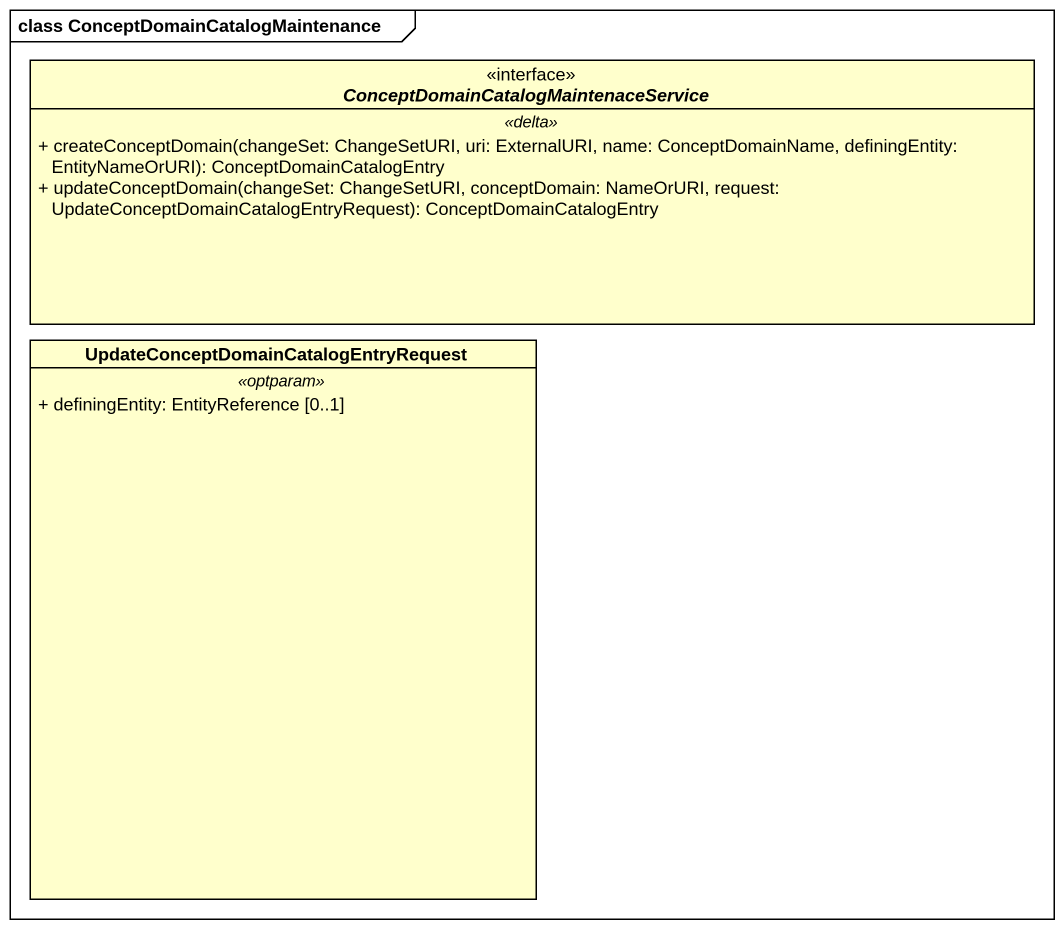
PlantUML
@startuml
mainframe class ConceptDomainCatalogMaintenance
hide circle
hide empty members
skinparam classAttributeIconSize 0
interface "ConceptDomainCatalogMaintenaceService" as ConceptDomainCatalogMaintena <<interface>> {
  .. <<delta>> ..
  + createConceptDomain(changeSet: ChangeSetURI, uri: ExternalURI, name: ConceptDomainName, definingEntity: EntityNameOrURI): ConceptDomainCatalogEntry
  + updateConceptDomain(changeSet: ChangeSetURI, conceptDomain: NameOrURI, request: UpdateConceptDomainCatalogEntryRequest): ConceptDomainCatalogEntry
}
class "UpdateConceptDomainCatalogEntryRequest" as UpdateConceptDomainCatalogEn {
  .. <<optparam>> ..
  + definingEntity: EntityReference [0..1]
}
@enduml
